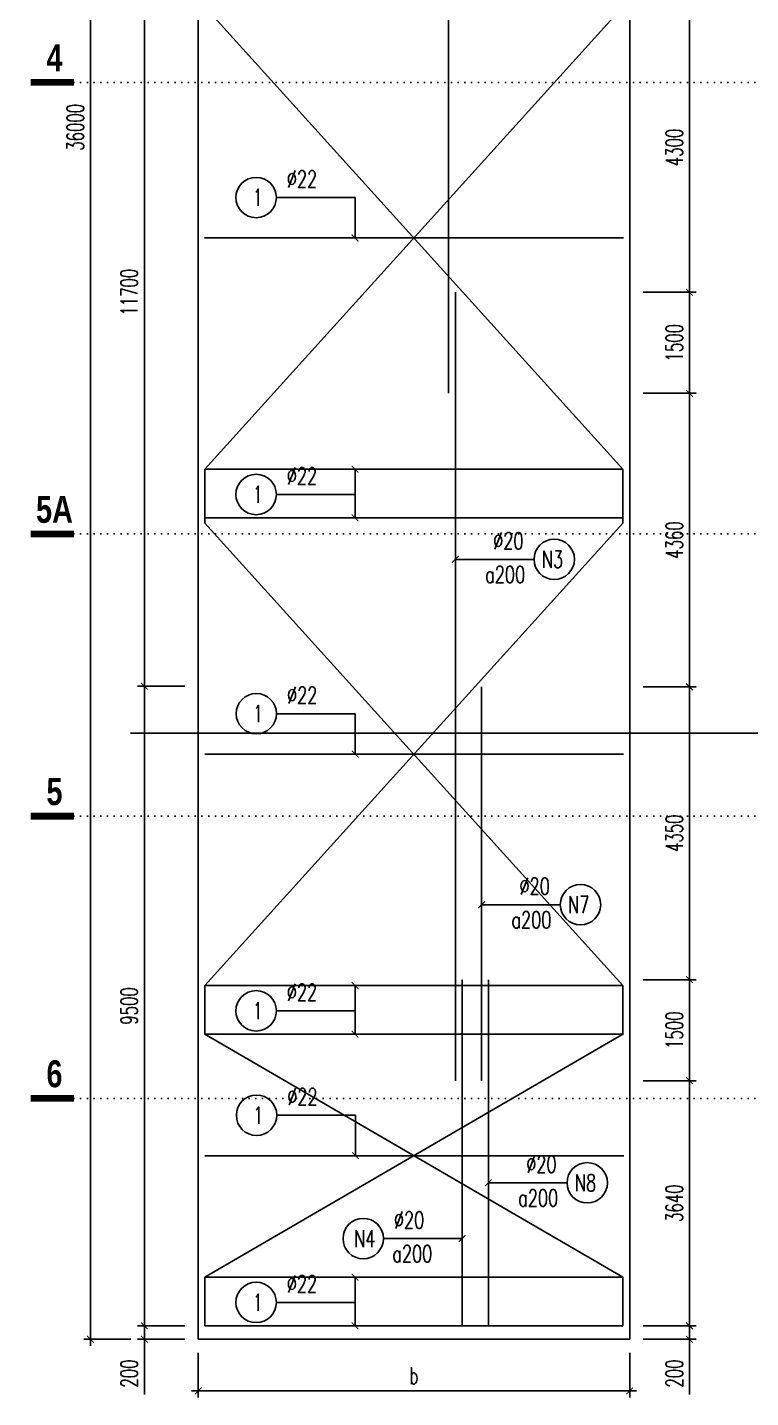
# Model space of a CAD drawing. Header units: millimetres. Extents: x -143570 to 58447, y -1448440 to -1202244.
# Drawn here: x -111106 to -100369, y -1252344 to -1231995 of the extents above; entities that cross this region are included whole.
import ezdxf
from ezdxf.enums import TextEntityAlignment as Align

# ---------------------------------------------------------------- set-up
doc = ezdxf.new("R2010")
doc.units = ezdxf.units.MM
doc.header["$LTSCALE"] = 30
doc.header["$PDMODE"] = 3
doc.linetypes.add('DOT', pattern=[0.25, 0, -0.25])
doc.layers.get('0').update_dxf_attribs({"lineweight": 9})
doc.layers.get('Defpoints').update_dxf_attribs({"lineweight": 9})
for name, color, linetype in [('ccu11-Chidan', 9, 'Continuous'), ('ccu11-Cotthep', 9, 'Continuous'), ('ccu11-Dim', 8, 'Continuous'), ('ccu11-Manh', 8, 'Continuous'), ('ccu11-Thay', 7, 'Continuous'), ('ccu11-Thep', 4, 'Continuous'), ('ccu11-Thepdai', 6, 'Continuous')]:
    doc.layers.add(name, color=color, linetype=linetype)
doc.styles.add('ccu11-dim', font='vnsimli.shx', dxfattribs={"width": 0.65, "bigfont": 'bigfont.shx'})
doc.styles.add('ccu11-VnAvH-B', font='')
doc.styles.add('ccu11-vnsimple', font='vnsimple.shx', dxfattribs={"bigfont": 'bigfont.shx'})
doc.styles.add('ccu11_simli', font='vnsimli.shx', dxfattribs={"width": 0.8})
doc.styles.add('VnHelvetlnsH', font='')
doc.styles.get('ccu11-VnAvH-B').set_extended_font_data('.VnAvantH', bold=True)
doc.styles.get('VnHelvetlnsH').set_extended_font_data('.VnHelvetInsH', bold=True)
doc.dimstyles.new('ccu11-100', dxfattribs={"dimscale": 100, "dimtxt": 2.5, "dimasz": 1, "dimexe": 1, "dimexo": 2, "dimgap": 1, "dimtad": 1, "dimdec": 0, "dimdsep": 46, "dimtxsty": 'ccu11-dim', "dimblk": 'ARCHTICK', "dimcen": -1, "dimdle": 1, "dimclrd": 256, "dimclre": 256, "dimclrt": 3, "dimadec": 0, "dimazin": 2, "dimtfac": 0.1, "dimtdec": 0, "dimtmove": 0, "dimatfit": 1, "dimldrblk": 'ARCHTICK', "dimfxl": 1, "dimtvp": 0.833333, "dimtolj": 1, "dimtzin": 12, "dimarcsym": 0})
doc.dimstyles.new('ccu11-100(d16a100)', dxfattribs={"dimscale": 100, "dimtxt": 2.5, "dimasz": 1, "dimexe": 1, "dimexo": 2, "dimgap": 0.8, "dimtad": 1, "dimdec": 1, "dimdsep": 46, "dimtxsty": 'ccu11-dim', "dimblk": 'ARCHTICK', "dimcen": -1, "dimdle": 1, "dimclrd": 256, "dimclre": 256, "dimclrt": 3, "dimadec": 0, "dimazin": 2, "dimtfac": 0.1, "dimtdec": 1, "dimtmove": 0, "dimatfit": 1, "dimldrblk": 'ARCHTICK', "dimfxl": 1, "dimtvp": 0.833333, "dimtolj": 1, "dimtzin": 12, "dimarcsym": 0})

# ---------------------------------------------------------------- blocks, each defined once
blk = doc.blocks.new('_ARCHTICK')
at = {"color": 0, "linetype": 'ByBlock', "const_width": 0.15}
blk.add_lwpolyline([(-0.5, -0.5), (0.5, 0.5)], dxfattribs=at)
blk = doc.blocks.new('*D240')
at = {"layer": 'ccu11-Dim', "lineweight": -2, "ltscale": 3000, "transparency": 16777216}
for p, q in [((-108570, -1251678), (-108570, -1252344)), ((-102164, -1251678), (-102164, -1252344)), ((-102064, -1252244), (-108670, -1252244))]:
    blk.add_line(p, q, dxfattribs=at)
at = {"layer": 'Defpoints', "color": 0, "ltscale": 3000, "transparency": 16777216}
for p in [(-108570, -1251478), (-102164, -1251478), (-108570, -1252244)]:
    blk.add_point(p, dxfattribs=at)
at = {"layer": 'ccu11-Dim', "lineweight": -2, "ltscale": 3000, "transparency": 16777216, "xscale": 100, "yscale": 100, "zscale": 100, "rotation": 180}
blk.add_blockref('_ARCHTICK', (-108570, -1252244), dxfattribs=at)
at = {"layer": 'ccu11-Dim', "lineweight": -2, "ltscale": 3000, "transparency": 16777216, "xscale": 100, "yscale": 100, "zscale": 100}
blk.add_blockref('_ARCHTICK', (-102164, -1252244), dxfattribs=at)
at = {"layer": 'ccu11-Dim', "color": 3, "ltscale": 3000, "transparency": 16777216, "insert": (-105367, -1252019), "char_height": 250, "attachment_point": 5, "style": 'ccu11-dim'}
blk.add_mtext('\\A1;b', dxfattribs=at)
blk = doc.blocks.new('SHD')
at = {"layer": 'ccu11-Cotthep'}
blk.add_circle((300, 0), 300, dxfattribs=at)
at = {"layer": 'ccu11-Cotthep', "color": 31, "style": 'ccu11_simli', "width": 0.8}
blk.add_attdef('DK', text='', height=250, dxfattribs=at).set_placement((-101, 65), align=Align.BOTTOM_RIGHT)
blk.add_attdef('KH', text='', height=250, dxfattribs=at).set_placement((300, 0), align=Align.MIDDLE)
blk.add_attdef('KC', text='', height=250, dxfattribs=at).set_placement((-101, -142), align=Align.TOP_RIGHT)
blk = doc.blocks.new('*D247')
at = {"layer": 'ccu11-Dim', "lineweight": -2, "transparency": 16777216}
for p, q in [((-109570, -1215478), (-110270, -1215478)), ((-110170, -1215378), (-110170, -1251578)), ((-109570, -1251478), (-110270, -1251478))]:
    blk.add_line(p, q, dxfattribs=at)
at = {"layer": 'Defpoints', "color": 0, "transparency": 16777216}
for p in [(-109370, -1215478), (-110170, -1251478), (-109370, -1251478)]:
    blk.add_point(p, dxfattribs=at)
at = {"layer": 'ccu11-Dim', "lineweight": -2, "transparency": 16777216, "xscale": 100, "yscale": 100, "zscale": 100}
for p, rotation in [((-110170, -1215478), 90), ((-110170, -1251478), 270)]:
    blk.add_blockref('_ARCHTICK', p, dxfattribs=dict(at, rotation=rotation))
at = {"layer": 'ccu11-Dim', "color": 3, "transparency": 16777216, "insert": (-110395, -1233478), "char_height": 250, "attachment_point": 5, "rotation": 90, "style": 'ccu11-dim'}
blk.add_mtext('\\A1;36000', dxfattribs=at)
blk = doc.blocks.new('*D252')
at = {"layer": 'ccu11-Dim', "lineweight": -2, "transparency": 16777216}
for p, q in [((-108770, -1230078), (-109470, -1230078)), ((-109370, -1229978), (-109370, -1241878)), ((-108770, -1241778), (-109470, -1241778))]:
    blk.add_line(p, q, dxfattribs=at)
at = {"layer": 'Defpoints', "color": 0, "transparency": 16777216}
for p in [(-108570, -1230078), (-109370, -1241778), (-108570, -1241778)]:
    blk.add_point(p, dxfattribs=at)
at = {"layer": 'ccu11-Dim', "lineweight": -2, "transparency": 16777216, "xscale": 100, "yscale": 100, "zscale": 100}
for p, rotation in [((-109370, -1230078), 90), ((-109370, -1241778), 270)]:
    blk.add_blockref('_ARCHTICK', p, dxfattribs=dict(at, rotation=rotation))
at = {"layer": 'ccu11-Dim', "color": 3, "transparency": 16777216, "insert": (-109595, -1235928), "char_height": 250, "attachment_point": 5, "rotation": 90, "style": 'ccu11-dim'}
blk.add_mtext('\\A1;11700', dxfattribs=at)
blk = doc.blocks.new('*D258')
at = {"layer": 'ccu11-Dim', "lineweight": -2, "transparency": 16777216}
for p, q in [((-108770, -1251278), (-109470, -1251278)), ((-109370, -1251278), (-109370, -1251178)), ((-109370, -1251278), (-109370, -1251478)), ((-108770, -1251478), (-109470, -1251478)), ((-109370, -1251478), (-109370, -1252296))]:
    blk.add_line(p, q, dxfattribs=at)
at = {"layer": 'Defpoints', "color": 0, "transparency": 16777216}
for p in [(-108570, -1251278), (-109370, -1251478), (-108570, -1251478)]:
    blk.add_point(p, dxfattribs=at)
at = {"layer": 'ccu11-Dim', "lineweight": -2, "transparency": 16777216, "xscale": 100, "yscale": 100, "zscale": 100}
for p, rotation in [((-109370, -1251278), 270), ((-109370, -1251478), 90)]:
    blk.add_blockref('_ARCHTICK', p, dxfattribs=dict(at, rotation=rotation))
at = {"layer": 'ccu11-Dim', "color": 3, "transparency": 16777216, "insert": (-109595, -1251987), "char_height": 250, "attachment_point": 5, "rotation": 90, "style": 'ccu11-dim'}
blk.add_mtext('\\A1;200', dxfattribs=at)
blk = doc.blocks.new('*D261')
at = {"layer": 'ccu11-Dim', "lineweight": -2, "transparency": 16777216}
for p, q in [((-109370, -1241678), (-109370, -1251378)), ((-108770, -1241778), (-109470, -1241778)), ((-108770, -1251278), (-109470, -1251278))]:
    blk.add_line(p, q, dxfattribs=at)
at = {"layer": 'Defpoints', "color": 0, "transparency": 16777216}
for p in [(-108570, -1241778), (-109370, -1251278), (-108570, -1251278)]:
    blk.add_point(p, dxfattribs=at)
at = {"layer": 'ccu11-Dim', "lineweight": -2, "transparency": 16777216, "xscale": 100, "yscale": 100, "zscale": 100}
for p, rotation in [((-109370, -1241778), 90), ((-109370, -1251278), 270)]:
    blk.add_blockref('_ARCHTICK', p, dxfattribs=dict(at, rotation=rotation))
at = {"layer": 'ccu11-Dim', "color": 3, "transparency": 16777216, "insert": (-109595, -1246528), "char_height": 250, "attachment_point": 5, "rotation": 90, "style": 'ccu11-dim'}
blk.add_mtext('\\A1;9500', dxfattribs=at)
blk = doc.blocks.new('*D277')
at = {"layer": 'ccu11-Dim', "lineweight": -2, "transparency": 16777216}
for p, q in [((-101276, -1235828), (-101276, -1237528)), ((-101964, -1235928), (-101176, -1235928)), ((-101964, -1237428), (-101176, -1237428))]:
    blk.add_line(p, q, dxfattribs=at)
at = {"layer": 'Defpoints', "color": 0, "transparency": 16777216}
for p in [(-102164, -1235928), (-102164, -1237428), (-101276, -1237428)]:
    blk.add_point(p, dxfattribs=at)
at = {"layer": 'ccu11-Dim', "lineweight": -2, "transparency": 16777216, "xscale": 100, "yscale": 100, "zscale": 100}
for p, rotation in [((-101276, -1235928), 90), ((-101276, -1237428), 270)]:
    blk.add_blockref('_ARCHTICK', p, dxfattribs=dict(at, rotation=rotation))
at = {"layer": 'ccu11-Dim', "color": 3, "transparency": 16777216, "insert": (-101501, -1236678), "char_height": 250, "attachment_point": 5, "rotation": 90, "style": 'ccu11-dim'}
blk.add_mtext('\\A1;1500', dxfattribs=at)
blk = doc.blocks.new('*D278')
at = {"layer": 'ccu11-Dim', "lineweight": -2, "transparency": 16777216}
for p, q in [((-101964, -1237428), (-101176, -1237428)), ((-101276, -1237328), (-101276, -1241888)), ((-101964, -1241788), (-101176, -1241788))]:
    blk.add_line(p, q, dxfattribs=at)
at = {"layer": 'Defpoints', "color": 0, "transparency": 16777216}
for p in [(-102164, -1237428), (-102164, -1241788), (-101276, -1241788)]:
    blk.add_point(p, dxfattribs=at)
at = {"layer": 'ccu11-Dim', "lineweight": -2, "transparency": 16777216, "xscale": 100, "yscale": 100, "zscale": 100}
for p, rotation in [((-101276, -1237428), 90), ((-101276, -1241788), 270)]:
    blk.add_blockref('_ARCHTICK', p, dxfattribs=dict(at, rotation=rotation))
at = {"layer": 'ccu11-Dim', "color": 3, "transparency": 16777216, "insert": (-101501, -1239608), "char_height": 250, "attachment_point": 5, "rotation": 90, "style": 'ccu11-dim'}
blk.add_mtext('\\A1;4360', dxfattribs=at)
blk = doc.blocks.new('*D279')
at = {"layer": 'ccu11-Dim', "lineweight": -2, "transparency": 16777216}
for p, q in [((-101276, -1241688), (-101276, -1246238)), ((-101964, -1241788), (-101176, -1241788)), ((-101964, -1246138), (-101176, -1246138))]:
    blk.add_line(p, q, dxfattribs=at)
at = {"layer": 'Defpoints', "color": 0, "transparency": 16777216}
for p in [(-102164, -1241788), (-102164, -1246138), (-101276, -1246138)]:
    blk.add_point(p, dxfattribs=at)
at = {"layer": 'ccu11-Dim', "lineweight": -2, "transparency": 16777216, "xscale": 100, "yscale": 100, "zscale": 100}
for p, rotation in [((-101276, -1241788), 90), ((-101276, -1246138), 270)]:
    blk.add_blockref('_ARCHTICK', p, dxfattribs=dict(at, rotation=rotation))
at = {"layer": 'ccu11-Dim', "color": 3, "transparency": 16777216, "insert": (-101501, -1243963), "char_height": 250, "attachment_point": 5, "rotation": 90, "style": 'ccu11-dim'}
blk.add_mtext('\\A1;4350', dxfattribs=at)
blk = doc.blocks.new('*D280')
at = {"layer": 'ccu11-Dim', "lineweight": -2, "transparency": 16777216}
for p, q in [((-101964, -1246138), (-101176, -1246138)), ((-101276, -1246038), (-101276, -1247738)), ((-101964, -1247638), (-101176, -1247638))]:
    blk.add_line(p, q, dxfattribs=at)
at = {"layer": 'Defpoints', "color": 0, "transparency": 16777216}
for p in [(-102164, -1246138), (-102164, -1247638), (-101276, -1247638)]:
    blk.add_point(p, dxfattribs=at)
at = {"layer": 'ccu11-Dim', "lineweight": -2, "transparency": 16777216, "xscale": 100, "yscale": 100, "zscale": 100}
for p, rotation in [((-101276, -1246138), 90), ((-101276, -1247638), 270)]:
    blk.add_blockref('_ARCHTICK', p, dxfattribs=dict(at, rotation=rotation))
at = {"layer": 'ccu11-Dim', "color": 3, "transparency": 16777216, "insert": (-101501, -1246888), "char_height": 250, "attachment_point": 5, "rotation": 90, "style": 'ccu11-dim'}
blk.add_mtext('\\A1;1500', dxfattribs=at)
blk = doc.blocks.new('*D281')
at = {"layer": 'ccu11-Dim', "lineweight": -2, "transparency": 16777216}
for p, q in [((-101964, -1247638), (-101176, -1247638)), ((-101276, -1247538), (-101276, -1251378)), ((-101964, -1251278), (-101176, -1251278))]:
    blk.add_line(p, q, dxfattribs=at)
at = {"layer": 'Defpoints', "color": 0, "transparency": 16777216}
for p in [(-102164, -1247638), (-102164, -1251278), (-101276, -1251278)]:
    blk.add_point(p, dxfattribs=at)
at = {"layer": 'ccu11-Dim', "lineweight": -2, "transparency": 16777216, "xscale": 100, "yscale": 100, "zscale": 100}
for p, rotation in [((-101276, -1247638), 90), ((-101276, -1251278), 270)]:
    blk.add_blockref('_ARCHTICK', p, dxfattribs=dict(at, rotation=rotation))
at = {"layer": 'ccu11-Dim', "color": 3, "transparency": 16777216, "insert": (-101501, -1249458), "char_height": 250, "attachment_point": 5, "rotation": 90, "style": 'ccu11-dim'}
blk.add_mtext('\\A1;3640', dxfattribs=at)
blk = doc.blocks.new('*D282')
at = {"layer": 'ccu11-Dim', "lineweight": -2, "transparency": 16777216}
for p, q in [((-101964, -1251278), (-101176, -1251278)), ((-101276, -1251278), (-101276, -1251178)), ((-101276, -1251278), (-101276, -1251478)), ((-101964, -1251478), (-101176, -1251478)), ((-101276, -1251478), (-101276, -1252296))]:
    blk.add_line(p, q, dxfattribs=at)
at = {"layer": 'Defpoints', "color": 0, "transparency": 16777216}
for p in [(-102164, -1251278), (-102164, -1251478), (-101276, -1251478)]:
    blk.add_point(p, dxfattribs=at)
at = {"layer": 'ccu11-Dim', "lineweight": -2, "transparency": 16777216, "xscale": 100, "yscale": 100, "zscale": 100}
for p, rotation in [((-101276, -1251278), 270), ((-101276, -1251478), 90)]:
    blk.add_blockref('_ARCHTICK', p, dxfattribs=dict(at, rotation=rotation))
at = {"layer": 'ccu11-Dim', "color": 3, "transparency": 16777216, "insert": (-101501, -1251987), "char_height": 250, "attachment_point": 5, "rotation": 90, "style": 'ccu11-dim'}
blk.add_mtext('\\A1;200', dxfattribs=at)
blk = doc.blocks.new('*D285')
at = {"layer": 'ccu11-Dim', "lineweight": -2, "transparency": 16777216}
for p, q in [((-101276, -1231528), (-101276, -1236028)), ((-101964, -1231628), (-101176, -1231628)), ((-101964, -1235928), (-101176, -1235928))]:
    blk.add_line(p, q, dxfattribs=at)
at = {"layer": 'Defpoints', "color": 0, "transparency": 16777216}
for p in [(-102164, -1231628), (-102164, -1235928), (-101276, -1235928)]:
    blk.add_point(p, dxfattribs=at)
at = {"layer": 'ccu11-Dim', "lineweight": -2, "transparency": 16777216, "xscale": 100, "yscale": 100, "zscale": 100}
for p, rotation in [((-101276, -1231628), 90), ((-101276, -1235928), 270)]:
    blk.add_blockref('_ARCHTICK', p, dxfattribs=dict(at, rotation=rotation))
at = {"layer": 'ccu11-Dim', "color": 3, "transparency": 16777216, "insert": (-101501, -1233778), "char_height": 250, "attachment_point": 5, "rotation": 90, "style": 'ccu11-dim'}
blk.add_mtext('\\A1;4300', dxfattribs=at)
blk = doc.blocks.new('*U271')
at = {"color": 3, "linetype": 'DOT', "ltscale": 10}
blk.add_line((-2125, 0), (12722, 0), dxfattribs=at)
at = {"color": 4, "const_width": 75}
for points in [[(-2605, 0), (-2125, 0)], [(12722, 0), (13201, 0)]]:
    blk.add_lwpolyline(points, dxfattribs=at)
at = {"color": 31, "style": 'VnHelvetlnsH'}
for tag, p in [('MC3', (-2341, 274)), ('MC4', (12985, 274))]:
    blk.add_attdef(tag, text='', height=300, dxfattribs=at).set_placement(p, align=Align.MIDDLE_CENTER)
blk = doc.blocks.new('*D1107')
at = {"layer": 'ccu11-Thay', "lineweight": -2, "transparency": 16777216}
for p, q in [((-109577, -1215478), (-84931, -1215478)), ((-85031, -1215378), (-85031, -1242578)), ((-109577, -1242478), (-84931, -1242478))]:
    blk.add_line(p, q, dxfattribs=at)
at = {"layer": 'Defpoints', "color": 0, "transparency": 16777216}
for p in [(-109777, -1215478), (-109777, -1242478), (-85031, -1242478)]:
    blk.add_point(p, dxfattribs=at)
at = {"layer": 'ccu11-Thay', "lineweight": -2, "transparency": 16777216, "xscale": 100, "yscale": 100, "zscale": 100}
for p, rotation in [((-85031, -1215478), 90), ((-85031, -1242478), 270)]:
    blk.add_blockref('_ARCHTICK', p, dxfattribs=dict(at, rotation=rotation))
at = {"layer": 'ccu11-Thay', "color": 3, "transparency": 16777216, "insert": (-85301, -1228978), "char_height": 250, "attachment_point": 5, "rotation": 90, "style": 'ccu11-dim'}
blk.add_mtext('\\A1;27000(`16A100)', dxfattribs=at)

msp = doc.modelspace()

# ---------------------------------------------------------------- linework, layer by layer
at = {"layer": 'ccu11-Thay'}
for p, q in [((-108570.28, -1215477.87), (-108570.28, -1251477.91)), ((-102164.08, -1215477.87), (-102164.08, -1251477.91)), ((-108570.28, -1251477.91), (-102164.08, -1251477.91))]:
    msp.add_line(p, q, dxfattribs=at)
at = {"layer": 'ccu11-Thep'}
for points in [[(-104852.46, -1225727.87), (-104852.46, -1237427.87)], [(-104752.46, -1235927.87), (-104752.46, -1247638.12)], [(-104362.27, -1241787.87), (-104362.27, -1247638.12)], [(-104652.46, -1246138.12), (-104652.46, -1251277.74)], [(-104262.27, -1246138.12), (-104262.27, -1251277.74)]]:
    msp.add_lwpolyline(points, dxfattribs=at)
at = {"layer": 'ccu11-Thepdai', "ltscale": 25}
for p, q in [((-102257.7, -1235121.75), (-108476.67, -1235121.75)), ((-102264.08, -1238556.35), (-108470.28, -1238556.35)), ((-102264.08, -1239277.74), (-108470.28, -1239277.74)), ((-102254.5, -1242787.28), (-108473.47, -1242787.28)), ((-102264.08, -1246225.43), (-108470.28, -1246225.43)), ((-102264.08, -1246946.81), (-108470.28, -1246946.81)), ((-102251.3, -1248751.58), (-108470.26, -1248751.58)), ((-102264.08, -1250556.35), (-108470.28, -1250556.35)), ((-102264.08, -1251277.74), (-108470.28, -1251277.74))]:
    msp.add_line(p, q, dxfattribs=at)
for points in [[(-108470.28, -1230887.28), (-108470.28, -1231687.15), (-102264.08, -1238556.35), (-102264.08, -1239277.74)], [(-102264.08, -1230887.28), (-102264.08, -1231687.15), (-108470.28, -1238556.35), (-108470.28, -1239277.74)], [(-108470.28, -1238556.35), (-108470.28, -1239356.22), (-102264.08, -1246225.43), (-102264.08, -1246946.81)], [(-102264.08, -1238556.35), (-102264.08, -1239356.22), (-108470.28, -1246225.43), (-108470.28, -1246946.81)], [(-108470.28, -1246225.43), (-108470.28, -1246946.81), (-102264.08, -1250556.35), (-102264.08, -1251277.74)], [(-102264.08, -1246225.43), (-102264.08, -1246946.81), (-108470.28, -1250556.35), (-108470.28, -1251277.74)]]:
    msp.add_lwpolyline(points, dxfattribs=at)

# ---------------------------------------------------------------- block references
at = {"layer": 'ccu11-Chidan'}
ref = msp.add_blockref('*U271', (-107582.91, -1232812.25), dxfattribs=dict(at, xscale=1.333333333335759, yscale=1.333333333335759, zscale=1.333333333335759))
ref.add_attrib('MC4', '4', dxfattribs={"layer": '0', "color": 31, "height": 400, "style": 'ccu11-VnAvH-B', "width": 0.8}).set_placement((-90269.19, -1232446.72), align=Align.MIDDLE_CENTER)
ref.add_attrib('MC3', '4', dxfattribs={"layer": '0', "color": 31, "height": 400, "style": 'ccu11-VnAvH-B', "width": 0.8}).set_placement((-110704.27, -1232446.72), align=Align.MIDDLE_CENTER)
ref = msp.add_blockref('*U271', (-107582.91, -1239518.09), dxfattribs=dict(at, xscale=1.333333333335759, yscale=1.333333333335759, zscale=1.333333333335759))
ref.add_attrib('MC4', '5a', dxfattribs={"layer": '0', "color": 31, "height": 400, "style": 'ccu11-VnAvH-B', "width": 0.8}).set_placement((-90269.19, -1239152.55), align=Align.MIDDLE_CENTER)
ref.add_attrib('MC3', '5a', dxfattribs={"layer": '0', "color": 31, "height": 400, "style": 'ccu11-VnAvH-B', "width": 0.8}).set_placement((-110704.27, -1239152.55), align=Align.MIDDLE_CENTER)
ref = msp.add_blockref('*U271', (-107582.91, -1243709.46), dxfattribs=dict(at, xscale=1.333333333335759, yscale=1.333333333335759, zscale=1.333333333335759))
ref.add_attrib('MC4', '5', dxfattribs={"layer": '0', "color": 31, "height": 400, "style": 'ccu11-VnAvH-B', "width": 0.8}).set_placement((-90269.19, -1243343.93), align=Align.MIDDLE_CENTER)
ref.add_attrib('MC3', '5', dxfattribs={"layer": '0', "color": 31, "height": 400, "style": 'ccu11-VnAvH-B', "width": 0.8}).set_placement((-110704.27, -1243343.93), align=Align.MIDDLE_CENTER)
ref = msp.add_blockref('*U271', (-107582.91, -1247900.84), dxfattribs=dict(at, xscale=1.333333333335759, yscale=1.333333333335759, zscale=1.333333333335759))
ref.add_attrib('MC4', '6', dxfattribs={"layer": '0', "color": 31, "height": 400, "style": 'ccu11-VnAvH-B', "width": 0.8}).set_placement((-90269.19, -1247535.3), align=Align.MIDDLE_CENTER)
ref.add_attrib('MC3', '6', dxfattribs={"layer": '0', "color": 31, "height": 400, "style": 'ccu11-VnAvH-B', "width": 0.8}).set_placement((-110704.27, -1247535.3), align=Align.MIDDLE_CENTER)
at = {"layer": 'ccu11-Cotthep'}
ref = msp.add_blockref('SHD', (-107410.23, -1234521.35), dxfattribs=dict(at, xscale=-1))
ref.add_attrib('KH', '1', dxfattribs={"color": 31, "height": 250, "style": 'ccu11-vnsimple', "width": 0.7}).set_placement((-107685.23, -1234521.35), align=Align.MIDDLE_CENTER)
ref.add_attrib('DK', '`22', dxfattribs={"color": 31, "height": 250, "style": 'ccu11-vnsimple', "width": 0.7}).set_placement((-107029.44, -1234446.35), align=Align.BOTTOM_CENTER)
ref = msp.add_blockref('SHD', (-107410.23, -1238931.3), dxfattribs=dict(at, xscale=-1))
ref.add_attrib('KH', '1', dxfattribs={"color": 31, "height": 250, "style": 'ccu11-vnsimple', "width": 0.7}).set_placement((-107685.23, -1238931.3), align=Align.MIDDLE_CENTER)
ref.add_attrib('DK', '`22', dxfattribs={"color": 31, "height": 250, "style": 'ccu11-vnsimple', "width": 0.7}).set_placement((-107029.44, -1238856.3), align=Align.BOTTOM_CENTER)
ref = msp.add_blockref('SHD', (-103584.67, -1239894.87), dxfattribs=at)
ref.add_attrib('KH', 'N3', dxfattribs={"color": 31, "height": 250, "style": 'ccu11-vnsimple', "width": 0.7}).set_placement((-103309.67, -1239894.87), align=Align.MIDDLE_CENTER)
ref.add_attrib('KC', 'a200', dxfattribs={"color": 31, "height": 250, "style": 'ccu11-vnsimple', "width": 0.7}).set_placement((-104013.25, -1239994.87), align=Align.TOP_CENTER)
ref.add_attrib('DK', '`20', dxfattribs={"color": 31, "height": 250, "style": 'ccu11-vnsimple', "width": 0.7}).set_placement((-103965.45, -1239819.87), align=Align.BOTTOM_CENTER)
ref = msp.add_blockref('SHD', (-107407.03, -1242186.88), dxfattribs=dict(at, xscale=-1))
ref.add_attrib('KH', '1', dxfattribs={"color": 31, "height": 250, "style": 'ccu11-vnsimple', "width": 0.7}).set_placement((-107682.03, -1242186.88), align=Align.MIDDLE_CENTER)
ref.add_attrib('DK', '`22', dxfattribs={"color": 31, "height": 250, "style": 'ccu11-vnsimple', "width": 0.7}).set_placement((-107026.24, -1242111.88), align=Align.BOTTOM_CENTER)
ref = msp.add_blockref('SHD', (-103194.48, -1245023.91), dxfattribs=at)
ref.add_attrib('KH', 'N7', dxfattribs={"color": 31, "height": 250, "style": 'ccu11-vnsimple', "width": 0.7}).set_placement((-102919.48, -1245023.91), align=Align.MIDDLE_CENTER)
ref.add_attrib('KC', 'a200', dxfattribs={"color": 31, "height": 250, "style": 'ccu11-vnsimple', "width": 0.7}).set_placement((-103623.06, -1245123.91), align=Align.TOP_CENTER)
ref.add_attrib('DK', '`20', dxfattribs={"color": 31, "height": 250, "style": 'ccu11-vnsimple', "width": 0.7}).set_placement((-103575.26, -1244948.91), align=Align.BOTTOM_CENTER)
ref = msp.add_blockref('SHD', (-107410.23, -1246600.37), dxfattribs=dict(at, xscale=-1))
ref.add_attrib('KH', '1', dxfattribs={"color": 31, "height": 250, "style": 'ccu11-vnsimple', "width": 0.7}).set_placement((-107685.23, -1246600.37), align=Align.MIDDLE_CENTER)
ref.add_attrib('DK', '`22', dxfattribs={"color": 31, "height": 250, "style": 'ccu11-vnsimple', "width": 0.7}).set_placement((-107029.44, -1246525.37), align=Align.BOTTOM_CENTER)
ref = msp.add_blockref('SHD', (-107403.82, -1248151.18), dxfattribs=dict(at, xscale=-1))
ref.add_attrib('KH', '1', dxfattribs={"color": 31, "height": 250, "style": 'ccu11-vnsimple', "width": 0.7}).set_placement((-107678.82, -1248151.18), align=Align.MIDDLE_CENTER)
ref.add_attrib('DK', '`22', dxfattribs={"color": 31, "height": 250, "style": 'ccu11-vnsimple', "width": 0.7}).set_placement((-107023.04, -1248076.18), align=Align.BOTTOM_CENTER)
ref = msp.add_blockref('SHD', (-103094.17, -1249154.09), dxfattribs=at)
ref.add_attrib('KH', 'N8', dxfattribs={"color": 31, "height": 250, "style": 'ccu11-vnsimple', "width": 0.7}).set_placement((-102819.17, -1249154.09), align=Align.MIDDLE_CENTER)
ref.add_attrib('KC', 'a200', dxfattribs={"color": 31, "height": 250, "style": 'ccu11-vnsimple', "width": 0.7}).set_placement((-103522.75, -1249254.09), align=Align.TOP_CENTER)
ref.add_attrib('DK', '`20', dxfattribs={"color": 31, "height": 250, "style": 'ccu11-vnsimple', "width": 0.7}).set_placement((-103474.96, -1249079.09), align=Align.BOTTOM_CENTER)
ref = msp.add_blockref('SHD', (-105820.25, -1249982.8), dxfattribs=dict(at, xscale=-1))
ref.add_attrib('KH', 'N4', dxfattribs={"color": 31, "height": 250, "style": 'ccu11-vnsimple', "width": 0.7}).set_placement((-106095.25, -1249982.8), align=Align.MIDDLE_CENTER)
ref.add_attrib('KC', 'a200', dxfattribs={"color": 31, "height": 250, "style": 'ccu11-vnsimple', "width": 0.7}).set_placement((-105391.67, -1250082.8), align=Align.TOP_CENTER)
ref.add_attrib('DK', '`20', dxfattribs={"color": 31, "height": 250, "style": 'ccu11-vnsimple', "width": 0.7}).set_placement((-105439.47, -1249907.8), align=Align.BOTTOM_CENTER)
ref = msp.add_blockref('SHD', (-107410.23, -1250931.3), dxfattribs=dict(at, xscale=-1))
ref.add_attrib('KH', '1', dxfattribs={"color": 31, "height": 250, "style": 'ccu11-vnsimple', "width": 0.7}).set_placement((-107685.23, -1250931.3), align=Align.MIDDLE_CENTER)
ref.add_attrib('DK', '`22', dxfattribs={"color": 31, "height": 250, "style": 'ccu11-vnsimple', "width": 0.7}).set_placement((-107029.44, -1250856.3), align=Align.BOTTOM_CENTER)

# ---------------------------------------------------------------- dimensions: what is measured, and where the dimension line sits
at = {"layer": 'ccu11-Dim'}
for base, p1, p2, picture, middle in [((-110170.28, -1251477.91), (-109370.28, -1215477.87), (-109370.28, -1251477.91), '*D247', (-110395.28, -1233477.89)), ((-109370.28, -1241777.87), (-108570.28, -1230077.87), (-108570.28, -1241777.87), '*D252', (-109595.28, -1235927.87)), ((-109370.28, -1251277.74), (-108570.28, -1241777.87), (-108570.28, -1251277.74), '*D261', (-109595.28, -1246527.8)), ((-109370.28, -1251477.91), (-108570.28, -1251277.74), (-108570.28, -1251477.91), '*D258', (-109595.28, -1251986.84)), ((-101276.08, -1251477.91), (-102164.08, -1251277.74), (-102164.08, -1251477.91), '*D282', (-101501.08, -1251986.84))]:
    dim = msp.add_linear_dim(base=base, p1=p1, p2=p2, angle=90, dimstyle='ccu11-100', dxfattribs=at)
    dim.commit()
    dim.dimension.update_dxf_attribs({"geometry": picture, "text_midpoint": middle})
for base, p1, p2, picture, middle in [((-101276.08, -1235927.87), (-102164.08, -1231627.87), (-102164.08, -1235927.87), '*D285', (-101501.08, -1233777.87)), ((-101276.08, -1237427.87), (-102164.08, -1235927.87), (-102164.08, -1237427.87), '*D277', (-101501.08, -1236677.87)), ((-101276.08, -1241787.87), (-102164.08, -1237427.87), (-102164.08, -1241787.87), '*D278', (-101501.08, -1239607.87)), ((-101276.08, -1246138.12), (-102164.08, -1241787.87), (-102164.08, -1246138.12), '*D279', (-101501.08, -1243962.99)), ((-101276.08, -1247638.12), (-102164.08, -1246138.12), (-102164.08, -1247638.12), '*D280', (-101501.08, -1246888.12)), ((-101276.08, -1251277.74), (-102164.08, -1247638.12), (-102164.08, -1251277.74), '*D281', (-101501.08, -1249457.93))]:
    dim = msp.add_linear_dim(base=base, p1=p1, p2=p2, angle=90, dimstyle='ccu11-100', override={"dimtmove": 1}, dxfattribs=at)
    dim.commit()
    dim.dimension.update_dxf_attribs({"geometry": picture, "text_midpoint": middle})
at = {"layer": 'ccu11-Dim', "ltscale": 3000}
dim = msp.add_linear_dim(base=(-108570.28, -1252244.35), p1=(-102164.08, -1251477.91), p2=(-108570.28, -1251477.91), text='b', dimstyle='ccu11-100', dxfattribs=at)
dim.commit()
dim.dimension.update_dxf_attribs({"geometry": '*D240', "text_midpoint": (-105367.18, -1252019.35)})
at = {"layer": 'ccu11-Thay'}
dim = msp.add_linear_dim(base=(-85030.88, -1242477.87), p1=(-109777.1, -1215477.87), p2=(-109777.1, -1242477.87), angle=90, dimstyle='ccu11-100(d16a100)', override={"dimpost": '(`16A100)'}, dxfattribs=at)
dim.commit()
dim.dimension.update_dxf_attribs({"geometry": '*D1107', "text_midpoint": (-85301.35, -1228977.87)})

# ---------------------------------------------------------------- leaders
at = {"layer": 'ccu11-Manh'}
for points in [[(-106242.23, -1235121.75), (-106242.23, -1234521.35), (-107410.23, -1234521.35)], [(-106242.23, -1238556.35), (-106242.23, -1238931.3), (-107410.23, -1238931.3)], [(-106242.23, -1239277.74), (-106242.23, -1238931.3), (-107410.23, -1238931.3)], [(-104752.76, -1239894.87), (-103584.67, -1239894.87)], [(-106239.03, -1242787.28), (-106239.03, -1242186.88), (-107407.03, -1242186.88)], [(-104362.57, -1245023.91), (-103194.48, -1245023.91)], [(-106242.23, -1246225.43), (-106242.23, -1246600.37), (-107410.23, -1246600.37)], [(-106242.23, -1246946.81), (-106242.23, -1246600.37), (-107410.23, -1246600.37)], [(-106235.82, -1248751.58), (-106235.82, -1248151.18), (-107403.82, -1248151.18)], [(-104262.27, -1249154.09), (-103094.17, -1249154.09)], [(-104652.16, -1249982.8), (-105820.25, -1249982.8)], [(-106242.23, -1250556.35), (-106242.23, -1250931.3), (-107410.23, -1250931.3)], [(-106242.23, -1251277.74), (-106242.23, -1250931.3), (-107410.23, -1250931.3)]]:
    msp.add_leader(points, dimstyle='ccu11-100', override={"dimgap": 1, "dimtad": 0, "dimfxl": 3, "dimfxlon": 1, "dimtfill": 1, "dimarcsym": 1}, dxfattribs=at)

doc.saveas('drawing.dxf')
